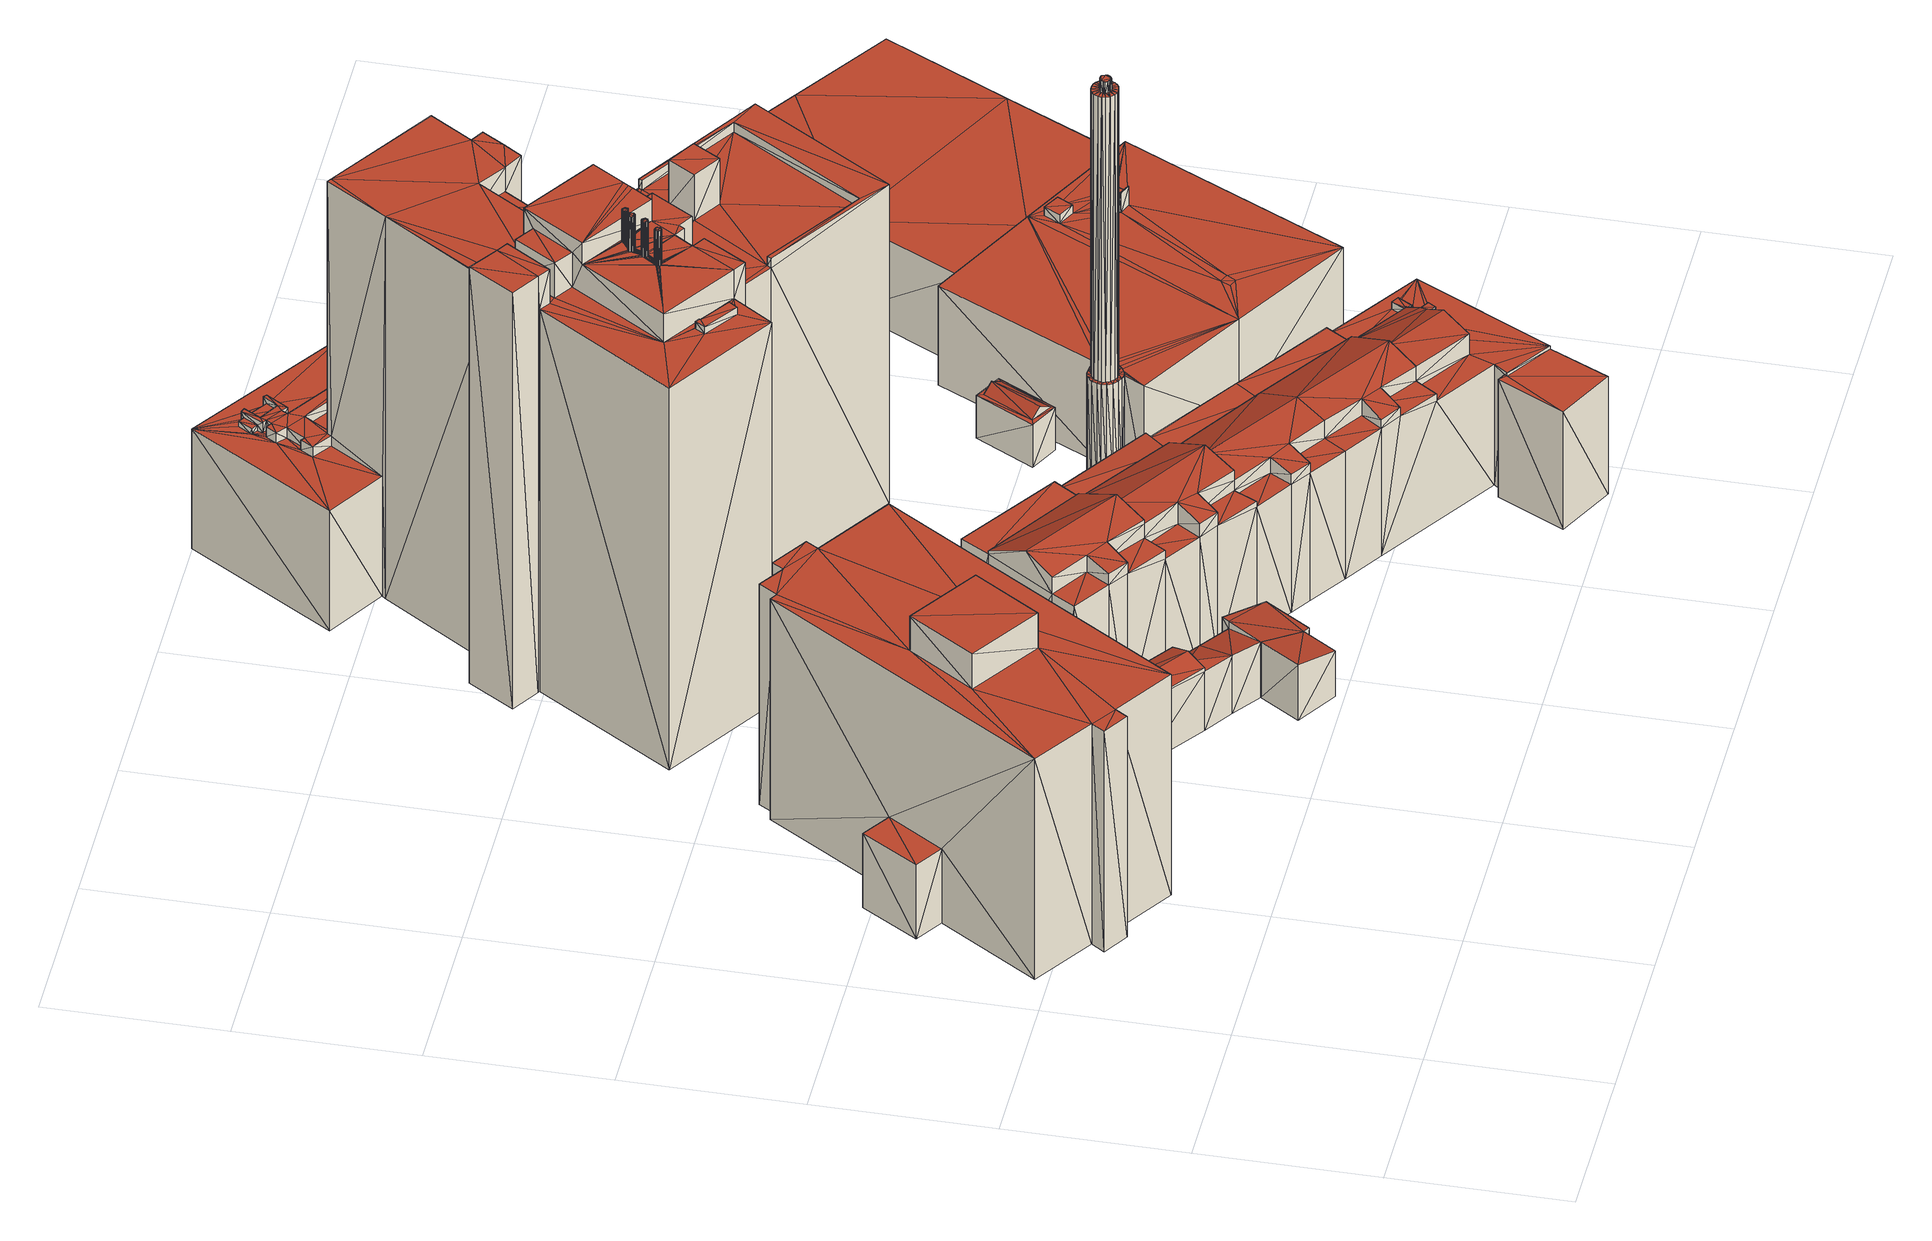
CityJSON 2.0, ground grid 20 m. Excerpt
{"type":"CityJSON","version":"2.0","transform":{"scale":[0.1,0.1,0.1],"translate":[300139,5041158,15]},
"CityObjects":{
"building1":{"type":"Building","geometry":[{"type":"MultiSurface","lod":"2","boundaries":[[[0,1,2]],[[1,3,4]],[[5,2,6]],[[1,7,3]],[[0,2,5]],[[8,5,9]],[[10,7,1]],[[8,0,5]],[[2,1,11]],[[7,12,13]],[[14,1,0]],[[14,10,1]],[[15,12,7]],[[10,15,7]],[[15,16,17]],[[15,17,12]],[[18,19,20]],[[20,19,21]],[[18,22,23]],[[18,20,22]],[[19,24,21]],[[21,24,25]],[[23,25,24]],[[23,22,25]],[[26,17,27]],[[26,12,17]],[[26,28,12]],[[12,28,13]],[[29,30,10]],[[10,30,15]],[[31,0,32]],[[31,14,0]],[[33,6,34]],[[33,5,6]],[[34,6,35]],[[6,2,35]],[[8,32,0]],[[36,32,8]],[[36,9,37]],[[36,8,9]],[[37,5,33]],[[37,9,5]],[[14,29,10]],[[31,29,14]],[[38,39,3]],[[38,3,7]],[[40,4,41]],[[40,1,4]],[[41,4,3]],[[41,3,39]],[[35,11,42]],[[35,2,11]],[[38,7,13]],[[38,13,28]],[[42,40,28]],[[40,38,28]],[[11,1,40]],[[42,11,40]],[[43,27,16]],[[16,27,17]],[[30,43,15]],[[15,43,16]],[[19,23,24]],[[18,23,19]],[[40,39,38]],[[40,41,39]],[[31,20,29]],[[31,32,20]],[[32,22,20]],[[42,28,22]],[[32,35,22]],[[21,25,26]],[[25,28,26]],[[21,30,29]],[[20,21,29]],[[21,26,30]],[[22,28,25]],[[35,42,22]],[[32,33,35]],[[33,34,35]],[[36,33,32]],[[36,37,33]],[[30,26,27]],[[30,27,43]]],"semantics":{"surfaces":[{"type":"GroundSurface"},{"type":"WallSurface"},{"type":"RoofSurface"}],"values":[0,0,0,0,0,0,0,0,0,0,0,0,0,0,0,0,1,1,1,1,1,1,1,1,1,1,1,1,1,1,1,1,1,1,1,1,1,1,1,1,1,1,1,1,1,1,1,1,1,1,1,1,1,1,1,1,1,1,1,1,1,1,2,2,2,2,2,2,2,2,2,2,2,2,2,2,2,2,2,2,2,2,2,2]}}]},
"building2":{"type":"Building","geometry":[{"type":"MultiSurface","lod":"2","boundaries":[[[44,45,46]],[[47,48,49]],[[49,48,50]],[[46,51,47]],[[50,52,53]],[[54,50,53]],[[44,46,47]],[[49,50,54]],[[47,51,48]],[[44,47,55]],[[56,57,46]],[[56,46,45]],[[44,56,45]],[[58,56,44]],[[57,59,51]],[[57,51,46]],[[59,60,48]],[[59,48,51]],[[60,61,50]],[[60,50,48]],[[62,63,61]],[[61,63,52]],[[61,52,50]],[[58,55,64]],[[58,44,55]],[[64,65,66]],[[66,65,59]],[[64,55,65]],[[55,47,65]],[[65,47,49]],[[65,49,67]],[[67,49,68]],[[49,54,68]],[[69,68,70]],[[68,53,70]],[[68,54,53]],[[70,63,71]],[[70,52,63]],[[70,53,52]],[[72,62,73]],[[69,73,68]],[[69,72,73]],[[73,62,61]],[[58,57,56]],[[58,66,57]],[[57,66,59]],[[58,64,66]],[[65,60,59]],[[65,67,60]],[[67,73,60]],[[60,73,61]],[[67,68,73]],[[69,70,72]],[[72,70,71]],[[62,71,63]],[[72,71,62]]],"semantics":{"surfaces":[{"type":"GroundSurface"},{"type":"WallSurface"},{"type":"RoofSurface"}],"values":[0,0,0,0,0,0,0,0,0,0,1,1,1,1,1,1,1,1,1,1,1,1,1,1,1,1,1,1,1,1,1,1,1,1,1,1,1,1,1,1,1,1,1,2,2,2,2,2,2,2,2,2,2,2,2,2]}}]},
"building3":{"type":"Building","geometry":[{"type":"MultiSurface","lod":"2","boundaries":[[[46,74,51]],[[46,75,74]],[[76,77,74]],[[76,74,75]],[[46,76,75]],[[57,76,46]],[[57,51,59]],[[57,46,51]],[[59,51,77]],[[51,74,77]],[[57,77,76]],[[57,59,77]]],"semantics":{"surfaces":[{"type":"GroundSurface"},{"type":"WallSurface"},{"type":"RoofSurface"}],"values":[0,0,1,1,1,1,1,1,1,1,2,2]}}]},
"building4":{"type":"Building","geometry":[{"type":"MultiSurface","lod":"2","boundaries":[[[78,79,80]],[[81,80,82]],[[81,82,83]],[[81,83,84]],[[85,84,86]],[[85,86,87]],[[85,87,88]],[[89,88,90]],[[90,91,92]],[[93,94,95]],[[89,90,92]],[[85,88,89]],[[96,95,97]],[[85,89,98]],[[81,84,85]],[[94,99,100]],[[78,80,81]],[[78,101,79]],[[97,101,78]],[[93,99,94]],[[97,95,101]],[[96,93,95]],[[93,102,99]],[[103,104,105]],[[106,103,105]],[[105,104,107]],[[104,108,107]],[[104,109,108]],[[109,110,108]],[[107,111,112]],[[107,108,111]],[[113,107,112]],[[112,111,114]],[[111,115,114]],[[116,117,118]],[[117,119,118]],[[120,121,122]],[[122,121,123]],[[120,124,121]],[[124,125,121]],[[121,125,126]],[[127,103,128]],[[127,128,129]],[[130,131,132]],[[130,132,133]],[[134,133,135]],[[134,130,133]],[[134,135,136]],[[135,137,136]],[[138,120,122]],[[139,120,138]],[[131,139,138]],[[140,139,131]],[[136,140,131]],[[131,138,132]],[[103,136,137]],[[106,136,103]],[[103,137,128]],[[118,119,104]],[[119,109,104]],[[116,129,117]],[[116,127,129]],[[141,142,143]],[[143,142,144]],[[145,146,147]],[[145,148,146]],[[148,149,146]],[[146,149,150]],[[147,151,152]],[[145,147,152]],[[126,153,154]],[[125,153,126]],[[155,124,156]],[[113,155,156]],[[113,156,107]],[[157,108,158]],[[158,108,110]],[[121,159,123]],[[121,160,159]],[[161,162,163]],[[162,98,163]],[[162,85,98]],[[164,165,162]],[[165,85,162]],[[165,81,85]],[[166,81,165]],[[166,78,81]],[[167,97,158]],[[167,96,97]],[[157,158,166]],[[158,78,166]],[[158,97,78]],[[163,98,168]],[[98,89,168]],[[169,92,170]],[[92,91,170]],[[171,168,172]],[[168,169,172]],[[172,169,173]],[[168,89,169]],[[89,92,169]],[[174,175,176]],[[176,175,88]],[[176,88,87]],[[177,170,90]],[[90,170,91]],[[178,179,177]],[[178,177,175]],[[175,177,88]],[[88,177,90]],[[180,181,182]],[[182,84,83]],[[182,181,84]],[[183,176,86]],[[86,176,87]],[[184,185,183]],[[181,183,84]],[[84,183,86]],[[184,183,181]],[[186,187,79]],[[79,187,80]],[[188,182,82]],[[82,182,83]],[[189,190,188]],[[189,188,187]],[[187,188,82]],[[187,82,80]],[[151,186,79]],[[151,79,101]],[[153,151,154]],[[191,159,95]],[[153,152,151]],[[160,154,159]],[[154,151,101]],[[95,159,101]],[[159,154,101]],[[192,100,193]],[[192,94,100]],[[194,195,102]],[[102,195,99]],[[143,194,93]],[[93,194,102]],[[167,141,143]],[[96,143,93]],[[167,143,96]],[[193,100,99]],[[193,99,195]],[[191,192,142]],[[192,144,142]],[[191,95,192]],[[95,94,192]],[[161,196,162]],[[161,197,196]],[[162,196,198]],[[199,200,201]],[[202,199,201]],[[201,200,203]],[[197,201,196]],[[202,201,197]],[[200,204,203]],[[203,205,206]],[[203,204,205]],[[207,206,208]],[[208,206,209]],[[207,203,206]],[[210,177,179]],[[211,210,179]],[[204,178,205]],[[205,178,175]],[[211,173,210]],[[210,173,169]],[[202,168,171]],[[202,197,168]],[[206,174,176]],[[206,176,209]],[[208,183,185]],[[207,208,185]],[[212,184,213]],[[213,184,181]],[[214,212,215]],[[215,213,216]],[[215,212,213]],[[217,215,216]],[[217,216,218]],[[218,216,219]],[[164,114,165]],[[165,114,115]],[[220,221,222]],[[220,222,114]],[[221,214,222]],[[222,214,215]],[[220,198,196]],[[220,114,198]],[[216,182,219]],[[216,180,182]],[[149,189,150]],[[150,189,187]],[[218,188,190]],[[217,218,190]],[[140,156,139]],[[140,107,156]],[[136,107,140]],[[106,105,136]],[[105,107,136]],[[194,144,195]],[[143,144,194]],[[144,193,195]],[[192,193,144]],[[119,158,110]],[[167,117,129]],[[119,110,109]],[[133,138,141]],[[167,158,119]],[[167,119,117]],[[167,129,135]],[[129,128,137]],[[129,137,135]],[[167,135,133]],[[167,133,141]],[[133,132,138]],[[141,138,122]],[[141,122,191]],[[141,191,142]],[[122,159,191]],[[122,123,159]],[[111,165,115]],[[166,165,111]],[[108,166,111]],[[157,166,108]],[[113,223,155]],[[113,112,223]],[[112,222,223]],[[112,114,222]],[[145,223,148]],[[155,145,125]],[[153,145,152]],[[125,145,153]],[[155,223,145]],[[155,125,124]],[[149,217,189]],[[223,149,148]],[[223,222,149]],[[217,222,215]],[[149,222,217]],[[189,217,190]],[[121,126,160]],[[160,126,154]],[[186,150,187]],[[147,146,151]],[[146,150,186]],[[151,146,186]],[[161,168,197]],[[161,163,168]],[[206,205,175]],[[206,175,174]],[[199,204,200]],[[178,211,179]],[[204,211,178]],[[204,172,211]],[[199,172,204]],[[211,172,173]],[[210,170,177]],[[210,169,170]],[[199,171,172]],[[202,171,199]],[[207,201,203]],[[184,207,185]],[[212,207,184]],[[221,212,214]],[[221,207,212]],[[221,201,207]],[[221,196,201]],[[220,196,221]],[[216,213,181]],[[216,181,180]],[[208,209,183]],[[183,209,176]],[[114,162,198]],[[164,162,114]],[[218,219,182]],[[218,182,188]],[[116,103,127]],[[116,118,103]],[[118,104,103]],[[130,136,131]],[[134,136,130]],[[120,156,124]],[[139,156,120]]],"semantics":{"surfaces":[{"type":"GroundSurface"},{"type":"WallSurface"},{"type":"RoofSurface"}],"values":[0,0,0,0,0,0,0,0,0,0,0,0,0,0,0,0,0,0,0,0,0,0,0,1,1,1,1,1,1,1,1,1,1,1,1,1,1,1,1,1,1,1,1,1,1,1,1,1,1,1,1,1,1,1,1,1,1,1,1,1,1,1,1,1,1,1,1,1,1,1,1,1,1,1,1,1,1,1,1,1,1,1,1,1,1,1,1,1,1,1,1,1,1,1,1,1,1,1,1,1,1,1,1,1,1,1,1,1,1,1,1,1,1,1,1,1,1,1,1,1,1,1,1,1,1,1,1,1,1,1,1,1,1,1,1,1,1,1,1,1,1,1,1,1,1,1,1,1,1,1,1,1,1,1,1,1,1,1,1,1,1,1,1,1,1,1,1,1,1,1,1,1,1,1,1,1,1,1,1,1,1,1,1,1,1,1,1,1,1,1,1,1,1,1,1,1,1,1,1,2,2,2,2,2,2,2,2,2,2,2,2,2,2,2,2,2,2,2,2,2,2,2,2,2,2,2,2,2,2,2,2,2,2,2,2,2,2,2,2,2,2,2,2,2,2,2,2,2,2,2,2,2,2,2,2,2,2,2,2,2,2,2,2,2,2,2,2,2,2,2,2,2,2,2,2,2,2,2,2,2,2,2,2,2,2,2,2,2]}}]},
"building5":{"type":"Building","geometry":[{"type":"MultiSurface","lod":"2","boundaries":[[[224,225,226]],[[224,227,228]],[[229,230,231]],[[232,231,233]],[[224,228,225]],[[229,231,232]],[[234,230,229]],[[235,236,227]],[[230,237,238]],[[230,238,231]],[[234,239,230]],[[238,240,241]],[[238,241,231]],[[240,224,241]],[[242,243,244]],[[245,242,244]],[[244,243,246]],[[247,248,249]],[[249,227,224]],[[244,246,240]],[[240,246,247]],[[240,247,249]],[[249,235,227]],[[240,249,224]],[[235,250,251]],[[252,250,235]],[[251,253,236]],[[235,251,236]],[[254,255,256]],[[254,257,255]],[[258,259,260]],[[258,260,261]],[[262,258,261]],[[263,261,264]],[[262,261,263]],[[265,262,263]],[[238,263,240]],[[265,263,238]],[[266,267,268]],[[266,269,267]],[[270,268,271]],[[270,266,268]],[[272,273,274]],[[273,275,274]],[[269,276,267]],[[269,277,276]],[[274,275,278]],[[275,279,278]],[[278,279,280]],[[278,280,281]],[[281,280,282]],[[280,283,282]],[[277,284,285]],[[277,285,276]],[[284,286,287]],[[284,287,285]],[[286,288,287]],[[286,289,288]],[[283,290,291]],[[282,283,291]],[[291,290,292]],[[290,293,292]],[[292,294,295]],[[292,293,294]],[[296,294,297]],[[296,295,294]],[[298,296,297]],[[298,297,299]],[[300,301,302]],[[302,301,303]],[[304,300,305]],[[305,300,302]],[[301,306,303]],[[303,306,307]],[[308,309,310]],[[309,311,310]],[[310,311,312]],[[311,313,312]],[[312,313,314]],[[313,315,314]],[[306,316,317]],[[306,317,307]],[[316,318,319]],[[316,319,317]],[[318,320,319]],[[318,321,320]],[[314,315,322]],[[314,322,323]],[[323,324,325]],[[323,322,324]],[[325,324,326]],[[324,327,326]],[[327,328,329]],[[326,327,329]],[[328,330,331]],[[329,328,331]],[[332,331,330]],[[332,330,333]],[[334,333,335]],[[334,332,333]],[[336,337,338]],[[336,338,339]],[[336,339,340]],[[339,341,340]],[[342,343,344]],[[345,342,344]],[[337,346,338]],[[338,346,347]],[[343,348,349]],[[344,343,349]],[[349,350,351]],[[349,348,350]],[[351,352,353]],[[351,350,352]],[[346,354,347]],[[347,354,355]],[[354,356,355]],[[355,356,357]],[[353,352,358]],[[352,359,358]],[[359,360,361]],[[358,359,361]],[[360,362,363]],[[361,360,363]],[[362,364,365]],[[363,362,365]],[[366,365,364]],[[366,364,367]],[[368,366,369]],[[369,366,367]],[[340,341,345]],[[341,342,345]],[[370,371,372]],[[372,371,373]],[[374,370,372]],[[374,372,375]],[[376,377,378]],[[376,379,377]],[[380,374,375]],[[380,375,381]],[[379,382,377]],[[377,382,383]],[[384,380,381]],[[384,381,385]],[[382,386,387]],[[382,387,383]],[[388,384,385]],[[388,385,389]],[[387,390,391]],[[386,390,387]],[[391,392,393]],[[390,392,391]],[[394,388,389]],[[394,389,395]],[[394,395,396]],[[395,397,396]],[[398,393,392]],[[398,399,393]],[[396,397,400]],[[397,401,400]],[[400,402,403]],[[400,401,402]],[[403,404,405]],[[403,402,404]],[[405,406,407]],[[405,404,406]],[[407,408,409]],[[407,406,408]],[[409,410,411]],[[409,408,410]],[[411,412,413]],[[411,410,412]],[[413,412,399]],[[413,399,398]],[[371,376,373]],[[373,376,378]],[[414,415,416]],[[414,416,417]],[[416,415,418]],[[419,420,421]],[[421,422,423]],[[419,421,423]],[[424,420,419]],[[424,425,420]],[[426,427,428]],[[429,427,426]],[[429,426,430]],[[431,429,430]],[[424,429,431]],[[424,431,425]],[[432,433,434]],[[432,435,433]],[[433,237,230]],[[433,436,237]],[[435,436,433]],[[432,434,437]],[[434,438,437]],[[414,439,440]],[[414,417,439]],[[441,437,427]],[[441,427,442]],[[427,437,438]],[[427,438,428]],[[443,444,445]],[[446,443,445]],[[447,443,446]],[[447,448,443]],[[449,448,447]],[[449,450,448]],[[449,451,450]],[[450,451,452]],[[453,452,451]],[[454,453,451]],[[415,455,418]],[[455,456,457]],[[415,456,455]],[[458,459,460]],[[461,462,458]],[[458,460,463]],[[461,458,463]],[[464,465,462]],[[461,464,462]],[[466,464,461]],[[466,467,464]],[[466,468,469]],[[466,469,467]],[[469,468,470]],[[467,469,471]],[[472,473,474]],[[472,474,475]],[[473,423,422]],[[473,422,474]],[[476,472,475]],[[476,475,477]],[[478,479,480]],[[481,478,480]],[[482,483,478]],[[481,482,478]],[[476,482,481]],[[476,477,482]],[[478,471,469]],[[478,483,471]],[[458,484,485]],[[485,484,486]],[[458,485,459]],[[487,488,489]],[[489,486,484]],[[487,489,484]],[[462,488,487]],[[462,465,488]],[[490,463,460]],[[490,460,491]],[[490,491,492]],[[490,492,493]],[[493,494,454]],[[493,492,494]],[[494,453,454]],[[495,445,496]],[[496,445,444]],[[480,470,468]],[[480,479,470]],[[497,456,498]],[[440,456,497]],[[440,439,499]],[[441,440,497]],[[441,442,440]],[[456,500,498]],[[499,457,456]],[[440,499,456]],[[501,502,503]],[[501,503,265]],[[436,501,265]],[[237,265,238]],[[436,265,237]],[[502,504,503]],[[503,504,505]],[[506,507,508]],[[508,507,509]],[[510,511,512]],[[511,513,512]],[[512,513,507]],[[513,509,507]],[[514,515,516]],[[514,517,515]],[[516,515,518]],[[516,518,519]],[[518,226,519]],[[518,224,226]],[[514,520,517]],[[517,520,521]],[[522,523,524]],[[524,523,525]],[[525,526,527]],[[523,528,526]],[[523,526,525]],[[525,527,529]],[[528,530,526]],[[526,530,531]],[[531,532,533]],[[530,532,531]],[[534,535,536]],[[536,535,537]],[[538,539,540]],[[538,540,541]],[[538,542,543]],[[538,541,542]],[[543,542,537]],[[543,537,535]],[[544,536,545]],[[544,534,536]],[[544,540,539]],[[544,545,540]],[[546,547,548]],[[547,549,548]],[[550,551,552]],[[550,552,553]],[[550,553,546]],[[553,547,546]],[[554,555,556]],[[555,557,556]],[[558,556,557]],[[558,557,559]],[[560,559,561]],[[560,558,559]],[[560,555,554]],[[560,561,555]],[[548,549,562]],[[549,563,562]],[[564,565,551]],[[565,552,551]],[[566,567,568]],[[566,569,567]],[[566,264,261]],[[566,568,264]],[[569,525,529]],[[569,529,567]],[[254,527,526]],[[254,256,527]],[[532,570,533]],[[533,570,571]],[[572,573,574]],[[574,573,575]],[[576,572,574]],[[250,574,251]],[[576,574,250]],[[577,506,570]],[[506,508,571]],[[577,510,506]],[[508,575,571]],[[571,575,573]],[[578,511,510]],[[577,578,510]],[[506,571,570]],[[579,368,580]],[[580,368,369]],[[356,579,357]],[[357,579,580]],[[304,309,308]],[[304,305,309]],[[581,334,335]],[[581,335,582]],[[321,582,320]],[[321,581,582]],[[270,271,272]],[[271,273,272]],[[583,298,299]],[[583,299,584]],[[289,584,288]],[[289,583,584]],[[522,259,504]],[[504,578,577]],[[522,504,577]],[[524,260,259]],[[522,524,259]],[[259,505,504]],[[585,586,245]],[[245,586,242]],[[585,565,564]],[[245,244,565]],[[585,245,565]],[[565,240,263]],[[565,244,240]],[[586,562,563]],[[586,563,242]],[[242,563,243]],[[563,255,243]],[[243,255,246]],[[257,587,255]],[[255,247,246]],[[255,587,247]],[[588,589,248]],[[248,589,249]],[[247,588,248]],[[587,588,247]],[[590,229,591]],[[590,234,229]],[[591,232,592]],[[591,229,232]],[[593,433,239]],[[239,433,230]],[[234,593,239]],[[590,593,234]],[[498,500,495]],[[498,495,594]],[[495,595,594]],[[495,496,595]],[[595,231,241]],[[595,241,594]],[[594,241,518]],[[241,224,518]],[[595,596,231]],[[231,596,233]],[[592,232,233]],[[592,233,596]],[[597,598,228]],[[228,598,225]],[[520,599,521]],[[520,597,599]],[[599,228,227]],[[599,597,228]],[[519,225,598]],[[519,226,225]],[[600,601,236]],[[600,236,253]],[[249,602,235]],[[589,602,249]],[[252,576,250]],[[603,576,252]],[[252,235,602]],[[603,252,602]],[[599,227,236]],[[599,236,601]],[[574,600,251]],[[251,600,253]],[[587,589,588]],[[533,589,587]],[[254,533,257]],[[257,533,587]],[[254,531,533]],[[254,526,531]],[[266,277,269]],[[277,286,284]],[[277,289,286]],[[277,296,289]],[[289,296,583]],[[270,277,266]],[[583,296,298]],[[270,272,274]],[[277,292,296]],[[270,274,278]],[[292,295,296]],[[270,278,277]],[[278,281,292]],[[277,278,292]],[[281,282,291]],[[281,291,292]],[[581,332,334]],[[304,308,310]],[[300,325,301]],[[301,316,306]],[[301,318,316]],[[301,581,318]],[[304,310,325]],[[318,581,321]],[[310,312,314]],[[301,325,581]],[[314,323,325]],[[325,331,581]],[[310,314,325]],[[581,331,332]],[[304,325,300]],[[325,326,331]],[[326,329,331]],[[349,363,368]],[[336,345,337]],[[337,368,356]],[[346,356,354]],[[336,340,345]],[[345,344,349]],[[337,356,346]],[[337,345,349]],[[356,368,579]],[[351,353,363]],[[337,349,368]],[[353,358,363]],[[366,363,365]],[[368,363,366]],[[349,351,363]],[[358,361,363]],[[400,403,405]],[[371,379,376]],[[370,379,371]],[[405,407,409]],[[379,386,382]],[[374,379,370]],[[384,374,380]],[[388,374,384]],[[386,392,390]],[[394,374,388]],[[374,392,379]],[[400,405,409]],[[379,392,386]],[[413,398,392]],[[374,409,392]],[[394,396,400]],[[411,413,392]],[[394,400,409]],[[409,411,392]],[[394,409,374]],[[424,419,414]],[[429,442,427]],[[423,493,449]],[[500,447,445]],[[480,468,473]],[[476,481,480]],[[424,414,442]],[[480,473,472]],[[476,480,472]],[[473,468,490]],[[424,442,429]],[[466,461,468]],[[461,463,468]],[[493,454,451]],[[468,463,490]],[[473,490,423]],[[423,490,493]],[[414,440,442]],[[493,451,449]],[[419,415,414]],[[415,447,500]],[[447,446,445]],[[500,445,495]],[[419,423,415]],[[423,449,415]],[[415,500,456]],[[415,449,447]],[[590,591,420]],[[593,434,433]],[[590,434,593]],[[426,428,438]],[[426,438,434]],[[590,431,430]],[[430,426,434]],[[590,430,434]],[[590,425,431]],[[590,420,425]],[[591,421,420]],[[421,477,475]],[[591,477,421]],[[464,488,465]],[[421,475,422]],[[591,592,477]],[[482,592,467]],[[477,592,482]],[[483,467,471]],[[488,592,489]],[[475,474,422]],[[482,467,483]],[[464,592,488]],[[467,592,464]],[[444,596,595]],[[452,444,443]],[[592,596,452]],[[486,592,452]],[[486,452,453]],[[496,444,595]],[[450,443,448]],[[450,452,443]],[[452,596,444]],[[489,592,486]],[[494,485,453]],[[485,486,453]],[[459,485,460]],[[460,485,494]],[[491,460,494]],[[491,494,492]],[[462,487,458]],[[487,484,458]],[[478,469,479]],[[479,469,470]],[[499,455,457]],[[439,416,499]],[[417,416,439]],[[416,455,499]],[[416,418,455]],[[265,503,262]],[[262,503,505]],[[262,505,258]],[[258,505,259]],[[510,512,507]],[[510,507,506]],[[519,598,597]],[[516,519,597]],[[516,597,520]],[[514,516,520]],[[544,539,534]],[[539,543,535]],[[538,543,539]],[[534,539,535]],[[357,313,311]],[[355,309,305]],[[347,305,302]],[[589,302,303]],[[580,315,313]],[[589,303,602]],[[589,347,302]],[[589,338,347]],[[369,322,315]],[[347,355,305]],[[355,357,309]],[[357,311,309]],[[357,580,313]],[[580,369,315]],[[369,367,322]],[[367,364,322]],[[362,322,364]],[[359,571,360]],[[352,571,359]],[[360,571,362]],[[362,571,322]],[[533,375,589]],[[412,571,352]],[[589,372,338]],[[533,571,401]],[[410,571,412]],[[589,375,372]],[[408,571,410]],[[533,395,389]],[[533,389,385]],[[533,381,375]],[[533,385,381]],[[406,571,408]],[[533,397,395]],[[404,571,406]],[[533,401,397]],[[378,341,339]],[[383,342,341]],[[402,571,404]],[[387,343,342]],[[373,339,338]],[[393,348,343]],[[393,350,348]],[[399,352,350]],[[373,378,339]],[[377,383,341]],[[378,377,341]],[[387,391,343]],[[391,393,343]],[[383,387,342]],[[399,350,393]],[[412,352,399]],[[372,373,338]],[[401,571,402]],[[572,584,573]],[[293,571,573]],[[602,287,572]],[[603,602,576]],[[328,571,290]],[[602,572,576]],[[602,307,268]],[[299,297,573]],[[572,287,288]],[[584,299,573]],[[572,288,584]],[[297,294,573]],[[290,571,293]],[[322,571,324]],[[324,571,327]],[[293,573,294]],[[327,571,328]],[[602,268,267]],[[602,267,276]],[[602,276,285]],[[602,285,287]],[[602,303,307]],[[582,335,279]],[[320,582,275]],[[319,273,271]],[[320,275,273]],[[335,333,280]],[[319,320,273]],[[333,283,280]],[[335,280,279]],[[582,279,275]],[[317,271,268]],[[330,290,283]],[[333,330,283]],[[317,319,271]],[[328,290,330]],[[307,317,268]],[[546,548,562]],[[550,546,586]],[[550,564,551]],[[585,564,550]],[[585,550,586]],[[586,546,562]],[[558,554,556]],[[560,554,558]],[[569,524,525]],[[261,260,524]],[[566,261,524]],[[566,524,569]],[[522,577,523]],[[523,577,570]],[[523,570,528]],[[528,570,530]],[[530,570,532]],[[553,559,547]],[[547,559,549]],[[557,567,549]],[[565,263,568]],[[549,567,255]],[[557,568,567]],[[553,552,561]],[[559,557,549]],[[552,568,555]],[[553,561,559]],[[555,568,557]],[[568,263,264]],[[561,552,555]],[[567,256,255]],[[549,255,563]],[[567,529,256]],[[565,568,552]],[[256,529,527]],[[502,594,578]],[[437,497,502]],[[599,601,575]],[[502,497,594]],[[441,497,437]],[[502,578,504]],[[594,517,578]],[[600,537,601]],[[508,509,575]],[[537,575,601]],[[594,515,517]],[[437,502,501]],[[521,599,575]],[[536,537,600]],[[509,521,575]],[[437,501,435]],[[574,536,600]],[[574,575,541]],[[435,501,436]],[[517,521,509]],[[513,517,509]],[[432,437,435]],[[542,575,537]],[[497,498,594]],[[594,518,515]],[[574,541,545]],[[578,513,511]],[[574,545,536]],[[578,517,513]],[[545,541,540]],[[541,575,542]]],"semantics":{"surfaces":[{"type":"GroundSurface"},{"type":"WallSurface"},{"type":"RoofSurface"}],"values":[0,0,0,0,0,0,0,0,0,0,0,0,0,0,0,0,0,0,0,0,0,0,0,0,0,0,0,0,1,1,1,1,1,1,1,1,1,1,1,1,1,1,1,1,1,1,1,1,1,1,1,1,1,1,1,1,1,1,1,1,1,1,1,1,1,1,1,1,1,1,1,1,1,1,1,1,1,1,1,1,1,1,1,1,1,1,1,1,1,1,1,1,1,1,1,1,1,1,1,1,1,1,1,1,1,1,1,1,1,1,1,1,1,1,1,1,1,1,1,1,1,1,1,1,1,1,1,1,1,1,1,1,1,1,1,1,1,1,1,1,1,1,1,1,1,1,1,1,1,1,1,1,1,1,1,1,1,1,1,1,1,1,1,1,1,1,1,1,1,1,1,1,1,1,1,1,1,1,1,1,1,1,1,1,1,1,1,1,1,1,1,1,1,1,1,1,1,1,1,1,1,1,1,1,1,1,1,1,1,1,1,1,1,1,1,1,1,1,1,1,1,1,1,1,1,1,1,1,1,1,1,1,1,1,1,1,1,1,1,1,1,1,1,1,1,1,1,1,1,1,1,1,1,1,1,1,1,1,1,1,1,1,1,1,1,1,1,1,1,1,1,1,1,1,1,1,1,1,1,1,1,1,1,1,1,1,1,1,1,1,1,1,1,1,1,1,1,1,1,1,1,1,1,1,1,1,1,1,1,1,1,1,1,1,1,1,1,1,1,1,1,1,1,1,1,1,1,1,1,1,1,1,1,1,1,1,1,1,1,1,1,1,1,1,1,1,1,1,1,1,1,1,1,1,1,1,1,1,1,1,1,1,1,1,1,1,1,1,1,1,1,1,1,1,1,1,1,1,1,1,1,1,1,1,1,1,1,1,1,1,1,1,1,1,1,1,1,1,1,1,1,1,1,1,1,1,1,1,1,1,1,1,1,1,1,1,1,1,1,1,1,1,1,1,1,1,1,1,1,1,1,1,1,1,2,2,2,2,2,2,2,2,2,2,2,2,2,2,2,2,2,2,2,2,2,2,2,2,2,2,2,2,2,2,2,2,2,2,2,2,2,2,2,2,2,2,2,2,2,2,2,2,2,2,2,2,2,2,2,2,2,2,2,2,2,2,2,2,2,2,2,2,2,2,2,2,2,2,2,2,2,2,2,2,2,2,2,2,2,2,2,2,2,2,2,2,2,2,2,2,2,2,2,2,2,2,2,2,2,2,2,2,2,2,2,2,2,2,2,2,2,2,2,2,2,2,2,2,2,2,2,2,2,2,2,2,2,2,2,2,2,2,2,2,2,2,2,2,2,2,2,2,2,2,2,2,2,2,2,2,2,2,2,2,2,2,2,2,2,2,2,2,2,2,2,2,2,2,2,2,2,2,2,2,2,2,2,2,2,2,2,2,2,2,2,2,2,2,2,2,2,2,2,2,2,2,2,2,2,2,2,2,2,2,2,2,2,2,2,2,2,2,2,2,2,2,2,2,2,2,2,2,2,2,2,2,2,2,2,2,2,2,2,2,2,2,2,2,2,2,2,2,2,2,2,2,2,2,2,2,2,2,2,2,2,2,2,2,2,2,2,2,2,2,2,2,2,2,2,2,2,2,2,2,2,2,2,2,2,2,2,2,2,2,2,2,2,2,2,2,2,2,2,2,2,2,2,2,2,2,2,2,2,2,2,2,2,2,2,2,2,2,2,2,2,2]}}]},
"building6":{"type":"Building","geometry":[{"type":"MultiSurface","lod":"2","boundaries":[[[604,605,606]],[[604,607,605]],[[608,609,607]],[[608,607,604]],[[608,604,610]],[[604,606,610]],[[611,612,613]],[[610,606,614]],[[606,605,614]],[[609,614,605]],[[609,605,607]],[[615,616,617]],[[617,612,611]],[[615,617,611]],[[617,613,612]],[[617,616,613]],[[610,614,613]],[[616,610,613]],[[608,611,609]],[[609,613,614]],[[608,615,611]],[[608,610,616]],[[611,613,609]],[[608,616,615]]],"semantics":{"surfaces":[{"type":"GroundSurface"},{"type":"WallSurface"},{"type":"RoofSurface"}],"values":[0,0,1,1,1,1,1,1,1,1,1,1,2,2,2,2,2,2,2,2,2,2,2,2]}}]},
"building7":{"type":"Building","geometry":[{"type":"MultiSurface","lod":"2","boundaries":[[[618,619,620]],[[621,619,618]],[[622,621,618]],[[623,618,624]],[[622,623,625]],[[626,627,621]],[[622,625,628]],[[622,618,623]],[[629,626,622]],[[630,631,632]],[[633,634,629]],[[629,634,626]],[[635,633,636]],[[637,638,639]],[[640,637,639]],[[632,631,641]],[[639,638,642]],[[641,634,633]],[[637,632,638]],[[641,643,634]],[[632,635,638]],[[632,641,635]],[[622,626,621]],[[635,641,633]],[[644,645,646]],[[644,647,645]],[[644,648,649]],[[644,646,648]],[[649,650,651]],[[649,648,650]],[[647,650,645]],[[647,651,650]],[[652,653,654]],[[652,655,653]],[[656,657,658]],[[657,659,658]],[[653,659,657]],[[654,653,657]],[[652,660,655]],[[655,660,661]],[[662,663,660]],[[660,663,661]],[[664,665,666]],[[666,665,667]],[[668,669,665]],[[665,669,667]],[[664,670,671]],[[664,666,670]],[[672,673,674]],[[673,675,674]],[[670,675,673]],[[671,670,673]],[[663,659,661]],[[663,658,659]],[[669,674,675]],[[669,675,667]],[[676,677,678]],[[676,679,677]],[[680,681,682]],[[682,681,683]],[[676,680,679]],[[679,680,682]],[[681,684,683]],[[683,684,685]],[[684,686,685]],[[685,686,687]],[[688,689,690]],[[688,690,691]],[[689,692,693]],[[689,693,690]],[[692,694,693]],[[692,695,694]],[[696,697,698]],[[696,698,699]],[[700,701,702]],[[700,702,703]],[[704,703,705]],[[704,700,703]],[[706,707,708]],[[709,706,708]],[[697,704,698]],[[698,704,705]],[[710,706,709]],[[710,711,706]],[[712,696,699]],[[713,696,712]],[[713,712,711]],[[713,711,710]],[[714,715,716]],[[714,716,717]],[[715,718,719]],[[715,719,716]],[[720,719,718]],[[721,720,718]],[[722,714,717]],[[722,717,723]],[[724,720,721]],[[724,725,720]],[[726,725,724]],[[727,726,724]],[[701,728,702]],[[701,729,728]],[[708,730,731]],[[708,707,730]],[[729,722,723]],[[729,723,728]],[[732,733,727]],[[733,726,727]],[[731,730,732]],[[730,733,732]],[[734,735,736]],[[737,735,734]],[[738,739,740]],[[738,741,739]],[[742,738,740]],[[742,740,743]],[[739,744,745]],[[741,744,739]],[[746,745,744]],[[747,746,744]],[[748,749,747]],[[749,746,747]],[[750,749,748]],[[751,750,748]],[[752,753,754]],[[752,755,753]],[[695,742,694]],[[694,742,743]],[[753,750,751]],[[754,753,751]],[[686,756,687]],[[687,756,757]],[[758,755,752]],[[758,759,755]],[[737,734,760]],[[737,760,761]],[[735,762,736]],[[736,762,763]],[[764,759,758]],[[764,765,759]],[[762,688,763]],[[763,688,691]],[[761,760,764]],[[760,765,764]],[[668,665,672]],[[665,673,672]],[[662,660,656]],[[660,657,656]],[[637,766,632]],[[767,766,637]],[[640,767,637]],[[768,767,640]],[[768,639,769]],[[768,640,639]],[[769,642,770]],[[769,639,642]],[[638,635,771]],[[772,638,771]],[[770,638,772]],[[770,642,638]],[[678,677,773]],[[677,629,773]],[[677,633,629]],[[773,622,774]],[[773,629,622]],[[622,628,775]],[[774,622,775]],[[776,636,633]],[[776,633,677]],[[777,778,641]],[[641,778,643]],[[779,641,631]],[[779,777,641]],[[757,643,778]],[[757,634,643]],[[756,780,757]],[[757,626,634]],[[757,780,626]],[[775,625,781]],[[775,628,625]],[[781,623,782]],[[781,625,623]],[[782,624,783]],[[782,623,624]],[[783,624,618]],[[783,618,784]],[[785,786,627]],[[627,786,621]],[[780,785,626]],[[626,785,627]],[[621,787,619]],[[786,787,621]],[[619,788,620]],[[787,788,619]],[[784,618,620]],[[784,620,788]],[[789,790,771]],[[771,635,636]],[[789,771,776]],[[771,636,776]],[[766,790,789]],[[791,766,789]],[[630,632,766]],[[791,630,766]],[[791,779,630]],[[630,779,631]],[[792,793,794]],[[794,793,795]],[[644,649,647]],[[647,649,651]],[[652,657,660]],[[652,654,657]],[[665,671,673]],[[664,671,665]],[[662,656,663]],[[663,656,658]],[[669,672,674]],[[668,672,669]],[[767,790,766]],[[767,772,790]],[[790,772,771]],[[767,769,772]],[[768,769,767]],[[769,770,772]],[[687,757,778]],[[777,679,682]],[[789,677,679]],[[777,682,683]],[[777,685,778]],[[685,687,778]],[[789,679,777]],[[777,683,685]],[[789,776,677]],[[791,667,779]],[[667,792,779]],[[675,650,793]],[[650,777,793]],[[779,794,777]],[[791,646,655]],[[789,777,650]],[[667,675,792]],[[791,789,646]],[[675,793,792]],[[791,666,667]],[[779,792,794]],[[791,655,661]],[[675,645,650]],[[653,646,645]],[[670,645,675]],[[793,777,795]],[[653,645,659]],[[794,795,777]],[[791,661,666]],[[655,646,653]],[[648,789,650]],[[646,789,648]],[[659,645,670]],[[661,659,666]],[[666,659,670]],[[713,697,696]],[[697,700,704]],[[713,700,697]],[[713,701,700]],[[701,722,729]],[[713,710,709]],[[701,714,722]],[[713,709,724]],[[701,724,714]],[[709,708,732]],[[714,718,715]],[[708,731,732]],[[724,718,714]],[[709,732,724]],[[724,721,718]],[[732,727,724]],[[713,724,701]],[[694,785,780]],[[743,786,785]],[[756,693,780]],[[680,763,681]],[[676,736,680]],[[740,787,786]],[[681,691,684]],[[686,693,756]],[[676,678,734]],[[782,783,749]],[[781,782,750]],[[684,690,686]],[[746,783,784]],[[694,743,785]],[[739,788,787]],[[775,781,753]],[[678,773,760]],[[743,740,786]],[[745,784,788]],[[693,694,780]],[[680,736,763]],[[676,734,736]],[[774,775,759]],[[740,739,787]],[[681,763,691]],[[686,690,693]],[[773,774,765]],[[678,760,734]],[[750,782,749]],[[753,781,750]],[[684,691,690]],[[749,783,746]],[[739,745,788]],[[775,753,755]],[[773,765,760]],[[746,784,745]],[[759,775,755]],[[765,774,759]],[[737,712,735]],[[737,761,711]],[[733,754,751]],[[752,754,730]],[[735,699,762]],[[726,751,748]],[[761,764,706]],[[758,752,707]],[[728,742,695]],[[762,698,688]],[[725,748,747]],[[723,738,742]],[[692,702,695]],[[764,758,706]],[[716,741,738]],[[689,703,692]],[[688,705,689]],[[720,747,744]],[[719,744,741]],[[735,712,699]],[[737,711,712]],[[733,751,726]],[[730,754,733]],[[762,699,698]],[[726,748,725]],[[761,706,711]],[[752,730,707]],[[728,723,742]],[[688,698,705]],[[725,747,720]],[[723,717,738]],[[702,728,695]],[[758,707,706]],[[717,716,738]],[[703,702,692]],[[689,705,703]],[[720,744,719]],[[716,719,741]]],"semantics":{"surfaces":[{"type":"GroundSurface"},{"type":"WallSurface"},{"type":"RoofSurface"}],"values":[0,0,0,0,0,0,0,0,0,0,0,0,0,0,0,0,0,0,0,0,0,0,0,0,1,1,1,1,1,1,1,1,1,1,1,1,1,1,1,1,1,1,1,1,1,1,1,1,1,1,1,1,1,1,1,1,1,1,1,1,1,1,1,1,1,1,1,1,1,1,1,1,1,1,1,1,1,1,1,1,1,1,1,1,1,1,1,1,1,1,1,1,1,1,1,1,1,1,1,1,1,1,1,1,1,1,1,1,1,1,1,1,1,1,1,1,1,1,1,1,1,1,1,1,1,1,1,1,1,1,1,1,1,1,1,1,1,1,1,1,1,1,1,1,1,1,1,1,1,1,1,1,1,1,1,1,1,1,1,1,1,1,1,1,1,1,1,1,1,1,1,1,1,1,1,1,1,1,1,1,1,1,1,1,1,1,1,1,1,1,1,1,1,1,1,1,1,1,1,1,1,1,1,1,1,1,2,2,2,2,2,2,2,2,2,2,2,2,2,2,2,2,2,2,2,2,2,2,2,2,2,2,2,2,2,2,2,2,2,2,2,2,2,2,2,2,2,2,2,2,2,2,2,2,2,2,2,2,2,2,2,2,2,2,2,2,2,2,2,2,2,2,2,2,2,2,2,2,2,2,2,2,2,2,2,2,2,2,2,2,2,2,2,2,2,2,2,2,2,2,2,2,2,2,2,2,2,2,2,2,2,2,2,2,2,2,2,2,2,2,2,2,2,2,2,2,2,2,2,2,2,2,2,2,2,2,2,2,2,2,2,2,2,2,2,2,2,2,2,2,2,2]}}]},
"building8":{"type":"Building","geometry":[{"type":"MultiSurface","lod":"2","boundaries":[[[796,797,798]],[[796,799,797]],[[800,801,797]],[[800,802,801]],[[799,800,797]],[[803,804,805]],[[803,799,796]],[[803,805,806]],[[807,808,799]],[[803,806,809]],[[803,807,799]],[[803,796,804]],[[810,811,807]],[[812,807,803]],[[813,810,807]],[[812,814,807]],[[814,813,807]],[[815,816,814]],[[814,816,813]],[[817,800,799]],[[817,818,800]],[[819,817,808]],[[808,817,799]],[[800,820,802]],[[818,820,800]],[[802,821,801]],[[820,821,802]],[[822,801,821]],[[822,797,801]],[[823,798,797]],[[823,797,822]],[[824,798,823]],[[824,796,798]],[[825,796,824]],[[825,804,796]],[[826,819,807]],[[807,819,808]],[[827,826,811]],[[811,826,807]],[[828,827,810]],[[810,827,811]],[[829,804,825]],[[829,805,804]],[[830,805,829]],[[830,806,805]],[[831,806,830]],[[831,809,806]],[[832,809,831]],[[832,803,809]],[[813,828,810]],[[816,828,813]],[[833,815,812]],[[812,815,814]],[[833,812,803]],[[833,803,832]],[[815,826,816]],[[816,826,828]],[[828,826,827]],[[833,826,815]],[[826,817,819]],[[833,832,826]],[[832,817,826]],[[832,831,830]],[[817,822,818]],[[832,830,829]],[[818,821,820]],[[832,829,825]],[[818,822,821]],[[832,825,824]],[[824,822,817]],[[832,824,817]],[[824,823,822]]],"semantics":{"surfaces":[{"type":"GroundSurface"},{"type":"WallSurface"},{"type":"RoofSurface"}],"values":[0,0,0,0,0,0,0,0,0,0,0,0,0,0,0,0,0,1,1,1,1,1,1,1,1,1,1,1,1,1,1,1,1,1,1,1,1,1,1,1,1,1,1,1,1,1,1,1,1,1,1,1,1,1,1,2,2,2,2,2,2,2,2,2,2,2,2,2,2,2,2,2]}}]},
"building9":{"type":"Building","geometry":[{"type":"MultiSurface","lod":"2","boundaries":[[[834,835,836]],[[834,837,835]],[[838,834,836]],[[838,836,839]],[[840,838,841]],[[839,842,843]],[[841,838,844]],[[839,843,845]],[[841,846,847]],[[843,848,849]],[[847,846,850]],[[845,843,849]],[[841,844,846]],[[845,849,851]],[[838,839,844]],[[844,839,845]],[[844,845,852]],[[853,852,854]],[[853,844,852]],[[855,856,834]],[[834,856,837]],[[857,855,834]],[[857,834,838]],[[856,858,837]],[[837,858,835]],[[858,859,835]],[[835,859,836]],[[859,860,836]],[[836,860,839]],[[860,861,839]],[[839,861,842]],[[861,862,842]],[[842,862,843]],[[843,863,848]],[[862,863,843]],[[864,857,840]],[[840,857,838]],[[864,840,841]],[[864,841,865]],[[865,841,866]],[[841,847,866]],[[867,848,863]],[[867,849,848]],[[868,851,849]],[[868,849,867]],[[869,851,868]],[[869,845,851]],[[866,850,870]],[[866,847,850]],[[854,845,869]],[[854,852,845]],[[870,846,871]],[[870,850,846]],[[871,844,853]],[[871,846,844]],[[866,870,871]],[[865,866,871]],[[864,865,857]],[[865,853,857]],[[857,859,855]],[[865,871,853]],[[855,858,856]],[[853,854,869]],[[855,859,858]],[[853,869,860]],[[857,860,859]],[[869,868,867]],[[857,853,860]],[[869,867,862]],[[860,862,861]],[[862,867,863]],[[860,869,862]]],"semantics":{"surfaces":[{"type":"GroundSurface"},{"type":"WallSurface"},{"type":"RoofSurface"}],"values":[0,0,0,0,0,0,0,0,0,0,0,0,0,0,0,0,0,1,1,1,1,1,1,1,1,1,1,1,1,1,1,1,1,1,1,1,1,1,1,1,1,1,1,1,1,1,1,1,1,1,1,1,1,1,1,2,2,2,2,2,2,2,2,2,2,2,2,2,2,2,2,2]}}]}
},
"vertices":[
[300,692,39],[116,580,39],[217,718,39],[44,537,39],[84,601,39],[259,720,39],[230,739,39],[75,517,39],[309,706,39],[267,733,39],[168,297,39],[208,723,39],[72,360,39],[3,405,39],[387,636,39],[100,341,39],[91,327,39],[62,345,39],[233,514,369],[184,439,369],[233,514,324],[184,439,324],[153,566,324],[153,566,369],[104,491,369],[104,491,324],[72,360,324],[62,345,324],[3,405,324],[168,297,324],[100,341,324],[387,636,324],[300,692,324],[259,720,324],[230,739,324],[217,718,324],[309,706,324],[267,733,324],[75,517,135],[44,537,135],[116,580,135],[84,601,135],[208,723,324],[91,327,324],
[617,291,19],[583,239,19],[574,243,19],[558,318,19],[500,302,19],[525,341,19],[467,324,19],[532,279,19],[398,373,19],[425,412,19],[494,363,19],[564,326,19],[583,239,76],[574,243,78],[617,291,76],[532,279,91],[500,302,94],[467,324,95],[467,324,100],[398,373,100],[564,326,91],[558,318,82],[558,318,91],[525,341,82],[494,363,82],[494,363,100],[425,412,100],[412,393,108],[481,344,108],[481,344,95],
[502,234,19],[549,205,19],[549,205,78],[502,234,91],
[852,371,1],[764,239,1],[722,267,1],[742,442,1],[699,282,1],[656,309,1],[609,340,1],[630,514,1],[586,354,1],[544,381,1],[499,411,1],[499,556,1],[476,426,1],[434,453,1],[450,479,1],[989,72,1],[938,109,1],[947,122,1],[1070,228,1],[961,299,1],[518,588,1],[889,38,1],[929,114,1],[809,211,1],[956,5,1],[1009,226,166],[1007,227,166],[1007,227,168],[1009,226,168],[942,269,168],[942,269,166],[1007,227,157],[942,269,157],[831,342,166],[831,342,174],[942,269,174],[720,413,173],[720,413,166],[1025,238,166],[1025,238,157],[1016,243,166],[1016,243,157],[958,150,184],[893,192,166],[958,150,157],[893,192,157],[893,192,185],[851,220,185],[851,220,166],[1015,222,166],[1009,226,157],[1015,222,157],[1002,194,178],[992,201,178],[992,201,157],[1002,194,157],[1008,203,178],[1008,203,157],[998,209,178],[998,209,157],[980,181,157],[980,181,193],[992,201,182],[989,72,157],[936,106,157],[989,72,153],[936,106,153],[826,235,187],[781,264,166],[826,235,166],[781,264,189],[738,292,188],[738,292,166],[809,211,166],[809,211,177],[833,196,177],[833,196,166],[913,224,198],[913,224,193],[961,299,166],[961,299,157],[876,167,157],[876,167,166],[630,514,186],[630,514,175],[518,588,186],[742,442,175],[742,442,166],[852,371,166],[1070,228,157],[499,556,186],[450,479,184],[434,453,184],[499,556,190],[470,511,219],[450,479,205],[544,381,184],[499,411,184],[544,381,173],[476,426,184],[499,411,198],[476,426,198],[656,309,173],[609,340,173],[656,309,166],[586,354,173],[609,340,190],[586,354,190],[764,239,166],[722,267,166],[699,282,166],[722,267,179],[699,282,179],[947,122,157],[938,109,153],[929,114,153],[956,5,153],[889,38,153],[611,485,184],[611,485,186],[611,485,175],[581,439,219],[560,406,207],[581,439,209],[611,485,190],[560,406,202],[517,436,207],[517,436,184],[560,406,184],[603,380,201],[603,380,173],[560,406,173],[493,452,184],[493,452,205],[625,364,199],[625,364,173],[669,335,199],[669,335,186],[669,335,173],[714,307,186],[714,307,166],[669,335,166],[720,413,184],[692,370,209],[692,370,198],[802,297,198],
[413,1051,27],[349,1020,27],[382,1072,27],[383,999,27],[381,1000,27],[728,1273,27],[643,1090,27],[505,1188,27],[543,1394,27],[438,1229,27],[989,1104,27],[471,858,27],[282,843,27],[629,1069,27],[606,1081,27],[881,937,27],[586,1050,27],[502,1184,27],[761,713,27],[616,806,27],[718,965,27],[864,874,27],[519,868,27],[502,878,27],[498,872,27],[485,879,27],[455,800,27],[441,809,27],[486,849,27],[410,763,27],[549,916,558],[519,868,427],[549,916,427],[519,868,558],[559,1009,490],[540,982,490],[540,982,464],[559,1009,464],[586,1050,490],[586,1050,427],[559,1009,427],[606,1081,490],[438,886,603],[438,885,558],[438,886,558],[438,885,603],[438,887,603],[438,887,558],[438,888,603],[438,888,558],[437,889,603],[437,889,558],[437,884,558],[437,884,603],[436,889,603],[436,889,558],[435,890,558],[435,890,603],[434,890,603],[434,890,558],[436,883,603],[436,883,558],[435,883,603],[435,883,558],[434,883,558],[434,883,603],[433,889,558],[433,889,603],[432,888,603],[432,888,558],[432,887,558],[432,887,603],[432,886,603],[432,886,558],[432,885,603],[432,885,558],[450,902,603],[449,901,603],[450,902,558],[449,901,558],[450,903,603],[450,903,558],[449,900,603],[449,900,558],[449,904,603],[449,904,558],[449,905,603],[449,905,558],[448,906,603],[448,906,558],[447,906,603],[447,906,558],[448,900,603],[448,900,558],[447,899,603],[447,899,558],[446,900,558],[446,900,603],[446,906,558],[446,906,603],[445,905,558],[445,905,603],[444,905,603],[444,905,558],[443,904,558],[443,904,603],[443,903,558],[443,903,603],[443,902,603],[443,902,558],[444,901,603],[444,901,558],[456,918,603],[456,916,603],[456,916,558],[456,918,558],[456,919,603],[456,919,558],[456,920,558],[455,921,558],[455,921,603],[456,920,603],[455,915,603],[455,915,558],[454,921,558],[454,921,603],[453,921,558],[453,921,603],[451,921,558],[451,921,603],[454,914,603],[454,914,558],[452,914,603],[452,914,558],[450,921,603],[450,921,558],[449,920,558],[449,920,603],[449,918,558],[449,918,603],[449,917,558],[449,917,603],[449,916,603],[449,916,558],[450,915,603],[450,915,558],[466,924,599],[465,924,599],[466,924,558],[465,924,558],[467,924,599],[467,924,558],[464,924,599],[463,924,558],[464,924,558],[463,924,599],[467,925,599],[467,925,558],[463,925,599],[463,925,558],[468,925,599],[468,925,558],[462,925,599],[462,925,558],[468,926,599],[468,926,558],[462,926,599],[462,926,558],[462,927,599],[462,927,558],[468,927,599],[468,927,558],[468,928,599],[468,928,558],[462,928,599],[462,928,558],[467,929,599],[467,929,558],[466,929,558],[466,929,599],[466,930,558],[466,930,599],[465,930,558],[465,930,599],[464,930,558],[464,930,599],[464,929,558],[464,929,599],[463,929,558],[463,929,599],[687,1208,195],[570,1282,195],[608,1258,181],[687,1208,181],[570,1282,182],[695,1220,195],[695,1220,181],[632,1261,181],[571,1300,182],[571,1300,195],[712,1210,195],[712,1210,181],[672,1164,182],[670,1165,195],[670,1165,182],[681,1159,195],[681,1159,182],[687,1169,182],[659,1115,521],[643,1090,181],[659,1115,181],[643,1090,521],[629,1069,521],[644,1124,521],[644,1124,181],[667,1177,182],[667,1177,195],[675,1172,521],[675,1172,195],[531,1278,182],[522,1264,182],[522,1264,195],[531,1278,195],[535,1275,195],[535,1275,182],[548,1296,195],[548,1296,182],[537,1305,195],[537,1305,182],[545,1317,182],[545,1317,195],[552,1253,182],[551,1252,195],[551,1252,182],[554,1328,189],[554,1328,182],[551,1322,182],[565,1347,195],[563,1344,189],[551,1322,195],[565,1347,182],[563,1344,182],[570,1345,195],[570,1345,182],[559,1326,195],[568,1341,189],[559,1326,189],[568,1341,182],[581,1302,195],[575,1307,195],[575,1307,182],[581,1302,182],[597,1327,195],[597,1327,182],[591,1326,189],[582,1313,189],[582,1313,195],[594,1330,195],[594,1330,182],[591,1326,182],[546,1332,189],[547,1332,182],[546,1332,182],[556,1348,189],[556,1348,182],[547,1334,182],[556,1319,195],[556,1319,182],[552,1313,182],[552,1313,195],[548,1315,182],[544,1249,195],[544,1249,182],[552,1251,521],[547,1254,521],[552,1251,182],[547,1254,195],[606,1081,521],[575,1102,521],[575,1102,490],[510,1002,521],[510,1002,490],[426,974,566],[405,988,566],[426,974,521],[405,988,521],[457,1021,566],[457,1021,521],[435,1035,566],[435,1035,521],[428,1042,565],[415,1050,521],[415,1050,565],[428,1042,521],[413,1051,521],[382,1072,565],[395,991,565],[395,991,521],[548,977,586],[525,941,586],[548,977,464],[525,941,464],[521,935,558],[521,935,427],[521,935,586],[525,941,427],[518,930,586],[518,930,558],[503,907,586],[503,907,558],[416,800,530],[377,826,530],[416,800,521],[377,826,521],[389,834,530],[389,833,530],[389,833,521],[389,834,521],[384,837,521],[384,837,530],[423,810,530],[423,810,521],[732,738,439],[732,738,427],[619,811,439],[619,811,427],[829,889,439],[716,961,439],[716,961,427],[829,889,427],[696,929,486],[696,929,427],[677,899,486],[677,899,427],[709,879,486],[709,879,427],[728,910,486],[728,910,427],[616,806,439],[616,806,427],[718,965,439],[718,965,427],[614,973,464],[573,910,427],[614,973,427],[573,910,464],[418,962,586],[418,962,558],[441,809,558],[355,864,558],[441,809,521],[355,864,521],[455,800,558],[463,1032,586],[463,1032,521],[451,915,603],[451,915,558],[445,900,603],[445,900,558],[433,884,603],[433,884,558],[864,874,439],[761,713,439],[502,878,558],[498,872,558],[485,879,558],[989,1104,181],[728,1273,181],[543,1394,182],[881,937,181],[502,1184,521],[505,1188,182],[438,1229,182],[381,1000,565],[349,1020,565],[383,999,521],[410,763,521],[282,843,521],[471,858,558],[486,849,558],
[921,632,23],[853,583,23],[889,649,23],[886,566,23],[921,632,78],[886,566,78],[889,649,78],[886,571,78],[872,579,88],[861,585,78],[853,583,78],[917,629,78],[892,642,78],[903,636,88],
[856,517,10],[855,506,10],[855,512,10],[858,500,10],[882,529,10],[864,528,10],[859,523,10],[870,530,10],[869,493,10],[863,496,10],[876,530,10],[887,526,10],[1258,570,10],[1131,317,10],[1251,573,10],[890,521,10],[876,492,10],[1018,691,10],[984,708,10],[1317,705,10],[1086,822,10],[1279,918,10],[1389,846,10],[991,397,10],[1171,989,10],[864,469,10],[1139,616,149],[1129,598,138],[1139,616,138],[1129,598,149],[1120,626,138],[1120,626,149],[1110,608,138],[1110,608,149],[1168,576,155],[1156,581,138],[1156,581,155],[1168,576,138],[1152,570,162],[1152,570,155],[1151,569,162],[1151,569,138],[1164,565,155],[1163,563,138],[1164,565,162],[1163,563,162],[1161,560,155],[1155,546,155],[1161,560,138],[1154,545,138],[1155,546,162],[1154,545,162],[1148,565,138],[1148,565,155],[1142,552,162],[1142,552,155],[1141,550,162],[1141,550,138],[893,515,140],[890,521,138],[890,521,140],[893,515,138],[893,508,140],[890,501,140],[893,508,138],[890,501,138],[886,497,140],[886,497,138],[881,494,140],[881,494,138],[883,501,508],[880,499,508],[880,499,140],[883,501,140],[875,498,508],[875,498,140],[870,498,140],[870,498,508],[879,510,522],[878,508,522],[878,508,508],[879,510,508],[876,506,522],[874,505,522],[874,505,508],[876,506,508],[877,507,522],[877,507,508],[877,516,508],[876,517,508],[876,517,522],[877,516,522],[878,514,522],[878,514,508],[879,512,508],[879,512,522],[868,508,522],[867,510,522],[867,510,508],[868,508,508],[867,512,522],[867,512,508],[868,513,508],[868,513,522],[870,506,522],[870,506,508],[868,515,522],[868,515,508],[870,516,508],[870,516,522],[872,506,508],[872,506,522],[874,517,508],[874,517,522],[872,517,522],[872,517,508],[888,514,140],[888,509,508],[888,509,140],[888,514,508],[862,504,508],[860,508,140],[862,504,140],[860,508,508],[866,500,508],[866,500,140],[859,512,508],[859,512,140],[860,516,140],[860,516,508],[862,521,508],[862,521,140],[866,524,140],[866,524,508],[876,526,508],[871,526,140],[871,526,508],[876,526,140],[876,492,140],[876,492,138],[880,525,508],[880,525,140],[886,519,140],[886,519,508],[886,504,508],[886,504,140],[883,523,508],[883,523,140],[1251,573,126],[1317,705,126],[1389,846,126],[1279,918,126],[1171,989,126],[1018,691,126],[1086,822,126],[887,526,140],[882,529,140],[876,530,140],[984,708,138],[991,397,138],[864,469,138],[1131,317,137],[869,493,140],[870,530,140],[864,528,140],[859,523,140],[856,517,140],[863,496,140],[858,500,140],[855,506,140],[855,512,140],[1115,642,138],[1115,642,126],[1258,570,137],[1060,423,138],[1050,428,138],[1054,413,138],[1045,417,138],
[1088,984,31],[1083,979,31],[1085,982,31],[1087,967,31],[1085,970,31],[1083,976,31],[1083,973,31],[1102,981,31],[1091,986,31],[1095,986,31],[1098,985,31],[1094,966,31],[1091,966,31],[1100,983,31],[1100,968,31],[1097,966,31],[1103,977,31],[1102,970,31],[1103,974,31],[1103,974,129],[1102,970,129],[1087,967,129],[1085,970,129],[1091,966,129],[1083,973,129],[1083,976,129],[1083,979,129],[1085,982,129],[1088,984,129],[1091,986,129],[1094,966,129],[1097,966,129],[1100,968,129],[1095,986,129],[1098,985,129],[1100,983,129],[1102,981,129],[1103,977,129],
[1118,956,30],[1115,954,30],[1113,954,30],[1117,955,30],[1119,957,30],[1112,955,30],[1120,959,30],[1120,961,30],[1111,956,30],[1110,958,30],[1115,965,30],[1111,964,30],[1117,964,30],[1119,962,30],[1109,959,30],[1110,961,30],[1118,963,30],[1110,963,30],[1113,964,30],[1115,965,96],[1113,964,96],[1118,956,96],[1117,955,96],[1119,957,96],[1115,954,96],[1113,954,96],[1112,955,96],[1111,956,96],[1110,958,96],[1109,959,96],[1120,959,96],[1120,961,96],[1119,962,96],[1110,961,96],[1110,963,96],[1111,964,96],[1118,963,96],[1117,964,96]
]}
